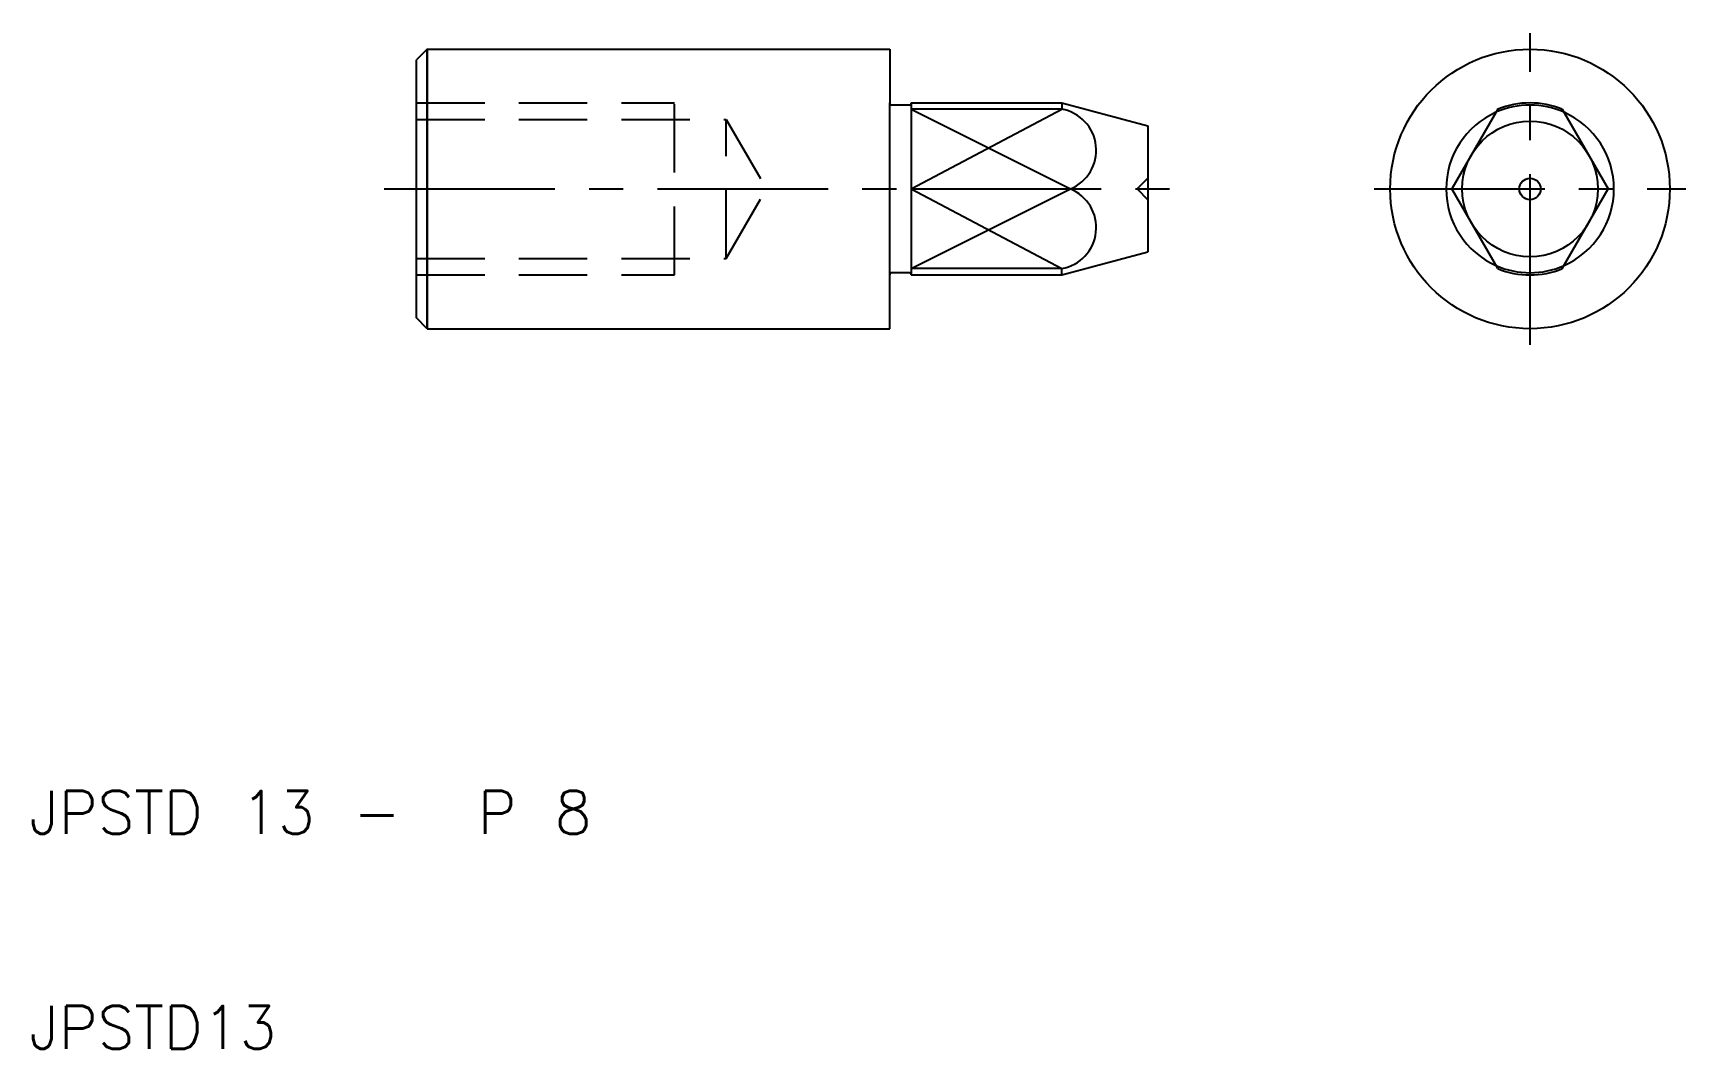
# Model space of a CAD drawing. Extents: x 10.2 to 87, y 10 to 57.2.
import ezdxf

# ---------------------------------------------------------------- set-up
doc = ezdxf.new("R2010")
doc.units = 0
doc.header["$LTSCALE"] = 0.25
doc.linetypes.add('CENTER', pattern=[50.8, 31.75, -6.35, 6.35, -6.35])
doc.linetypes.add('DASHED', pattern=[19.05, 12.7, -6.35])
doc.layers.get('0').update_dxf_attribs({"linetype": 'CONTINUOUS'})
doc.layers.add('CENTER', color=1, linetype='CENTER')
doc.styles.get("Standard").update_dxf_attribs({"font": 'txt.shx', "bigfont": 'extfont.shx'})

msp = doc.modelspace()

# ---------------------------------------------------------------- linework, layer by layer
for p, q in [((28.5, 56.5), (28, 56)), ((28.5, 56.5), (28.5, 43.5)), ((28.5, 43.5), (28.5, 56.5)), ((28.5, 56.5), (50, 56.5)), ((50, 56.5), (50, 54)), ((28, 44), (28, 56)), ((50, 46), (50, 54)), ((50.9, 53.9), (50.1, 53.9)), ((51, 54), (58, 54)), ((51, 54), (51, 46)), ((58, 54), (62, 52.928)), ((58, 54), (58, 53.708)), ((58, 53.708), (51, 53.708)), ((78.271, 53.708), (76.13, 50)), ((81.271, 53.708), (83.411, 50)), ((62, 52.928), (62, 47.072)), ((51, 50), (58.4, 50)), ((78.271, 46.292), (76.13, 50)), ((81.271, 46.292), (83.411, 50)), ((58, 46), (62, 47.072)), ((58, 46.292), (51, 46.292)), ((58, 46), (58, 46.292)), ((50, 43.5), (50, 46)), ((50.9, 46.1), (50.1, 46.1)), ((51, 46), (58, 46)), ((28.5, 43.5), (28, 44)), ((28.5, 43.5), (50, 43.5))]:
    msp.add_line(p, q)
at = {"color": 3, "linetype": 'DASHED'}
for p, q in [((28, 54), (40, 54)), ((40, 46), (40, 54)), ((28, 53.233), (42.4, 53.233)), ((42.4, 46.767), (42.4, 53.233)), ((42.4, 53.233), (44.267, 50)), ((42.4, 46.767), (44.267, 50)), ((61.5, 50), (62, 50.5)), ((61.5, 50), (62, 49.5)), ((28, 46.767), (42.4, 46.767)), ((28, 46), (40, 46))]:
    msp.add_line(p, q, dxfattribs=at)
at = {"color": 3}
for p, q in [((51, 50), (58, 53.708)), ((51, 53.708), (58.4, 50)), ((51, 46.292), (58.4, 50)), ((51, 50), (58, 46.292))]:
    msp.add_line(p, q, dxfattribs=at)
for radius in [6.5, 3.153, 0.5]:
    msp.add_circle((79.771, 50), radius)
for centre, radius, start, end in [((50.1, 54), 0.1, 180, 270), ((50.9, 54), 0.1, 270, 0), ((79.771, 50), 4, 67.97569, 112.02431), ((57.661, 51.796), 1.942, 292.36328, 79.95032), ((79.771, 50), 3.9, 113.94808, 246.05192), ((79.771, 50), 3.9, 293.94808, 66.05192), ((57.661, 48.204), 1.942, 280.04968, 67.63672), ((79.771, 50), 4, 247.97569, 292.02431), ((50.1, 46), 0.1, 90, 180), ((50.9, 46), 0.1, 0, 90)]:
    msp.add_arc(centre, radius, start, end)
at = {"color": 3, "linetype": 'DASHED'}
for start, end in [(66.05192, 113.94808), (246.05192, 293.94808)]:
    msp.add_arc((79.771, 50), 3.9, start, end, dxfattribs=at)
at = {"layer": 'CENTER', "color": 1, "linetype": 'CENTER'}
for p, q in [((79.771, 42.75), (79.771, 57.25)), ((26.5, 50), (63.5, 50)), ((72.521, 50), (87.021, 50))]:
    msp.add_line(p, q, dxfattribs=at)

# ---------------------------------------------------------------- texts
for s, p in [('JPSTD 13 -  P 8', (10, 20)), ('JPSTD13', (10, 10))]:
    msp.add_text(s, height=2).set_placement(p)

doc.saveas('drawing.dxf')
